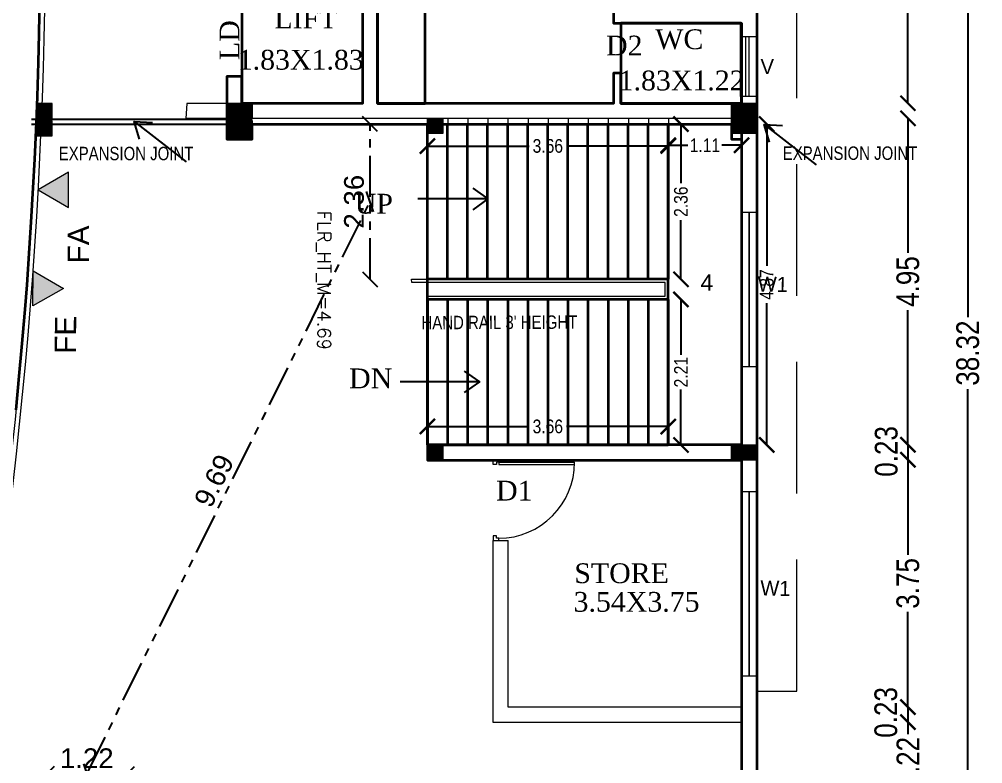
# Model space of a CAD drawing. Header units: metres. Extents: x 43 to 977, y 102 to 459.
# Drawn here: x 819.89 to 834.51, y 152.8 to 164.09 of the extents above; entities that cross this region are included whole.
import ezdxf

# ---------------------------------------------------------------- set-up
doc = ezdxf.new("R2010")
doc.units = ezdxf.units.M
doc.header["$MEASUREMENT"] = 0
doc.header["$PDMODE"] = 3
doc.linetypes.add('HIDDEN', pattern=[0.375, 0.25, -0.125])
doc.linetypes.add('PHANTOM2', pattern=[1.25, 0.625, -0.125, 0.125, -0.125, 0.125, -0.125])
doc.layers.get('0').update_dxf_attribs({"lineweight": 0})
doc.layers.get('Defpoints').update_dxf_attribs({"lineweight": 0})
for name, color, linetype, lineweight in [('3', 3, 'Continuous', 0), ('6', 6, 'Continuous', 0), ('BLK_1_FLR_3_ EXIT_WIDTH_ DOOR', 7, 'Continuous', 35), ('BLK_1_FLR_3_BLT_UP_AREA', 4, 'Continuous', 35), ('BLK_1_FLR_3_BLT_UP_AREA_DEDUCT', 4, 'Continuous', 35), ('BLK_1_FLR_3_CARPET_AREA', 10, 'Continuous', 35), ('BLK_1_FLR_3_EXIT_WIDTH_STAIR', 4, 'Continuous', 30), ('BLK_1_FLR_3_LIFT_1', 1, 'Continuous', 35), ('BLK_1_FLR_3_STAIR_4', 4, 'Continuous', 35), ('BLK_1_FLR_3_STAIR_4_FLIGHT_1', 4, 'Continuous', 35), ('BLK_1_FLR_3_STAIR_4_FLIGHT_2', 4, 'Continuous', 35), ('BLK_1_FLR_3_STAIR_4_LANDING_1', 4, 'Continuous', 35), ('BLK_1_FLR_3_URINAL', 4, 'Continuous', 35), ('BLK_1_FLR_3_WATER_CLOSET', 4, 'Continuous', 35), ('Column', 1, 'Continuous', 0), ('DIST_EXIT', 7, 'Continuous', 35), ('DOOR', 1, 'Continuous', 0), ('ELEV', 2, 'Continuous', 0), ('fence', 15, 'Continuous', 0), ('hatch', 7, 'Continuous', 0), ('main wall', 150, 'Continuous', 0), ('RTEXT', 4, 'Continuous', 0), ('Staircase', 140, 'Continuous', 0), ('TE', 9, 'Continuous', 0), ('TEXT', 130, 'Continuous', 0), ('WA', 1, 'Continuous', 0), ('WALL', 7, 'Continuous', 0), ('WIN', 13, 'Continuous', 0)]:
    doc.layers.add(name, color=color, linetype=linetype, lineweight=lineweight)
doc.styles.add('AR', font='arial.ttf')
doc.styles.add('ARIAL', font='arial.ttf')
doc.styles.add('ARIAL NARROW', font='')
doc.styles.add('RTEXT', font='arial.ttf', dxfattribs={"width": 0.8, "height": 8})
doc.styles.get("Standard").update_dxf_attribs({"font": 'romans.shx'})
doc.styles.add('style2', font='romantic.ttf')
doc.styles.add('style4', font='swissek.ttf')
doc.styles.add('visa', font='swissc.ttf')
doc.styles.get('ARIAL NARROW').set_extended_font_data('Lydian BT')
doc.dimstyles.new('Copy of o3 400', dxfattribs={"dimscale": 0.23, "dimtxt": 0.9, "dimasz": 1, "dimexe": 5, "dimexo": 9, "dimgap": 0.23, "dimtad": 0, "dimlfac": 4, "dimzin": 3, "dimdsep": 46, "dimtxsty": 'visa', "dimblk": 'ARCHTICK', "dimcen": 0.09, "dimse1": 1, "dimse2": 1, "dimclrd": 7, "dimclre": 256, "dimclrt": 7, "dimadec": 0, "dimazin": 0, "dimtfac": 0.23, "dimtofl": 0, "dimtmove": 2, "dimatfit": 1, "dimldrblk": 'ARCHTICK', "dimfxl": 0, "dimtolj": 1, "dimtzin": 0, "dimarcsym": 0})
doc.dimstyles.new('o3', dxfattribs={"dimscale": 0.23, "dimtxt": 0.9, "dimasz": 1, "dimexe": 5, "dimexo": 9, "dimgap": 0.23, "dimtad": 0, "dimzin": 3, "dimdsep": 46, "dimtxsty": 'visa', "dimblk": 'ARCHTICK', "dimcen": 0.09, "dimse1": 1, "dimse2": 1, "dimclrd": 7, "dimclre": 256, "dimclrt": 7, "dimadec": 0, "dimazin": 0, "dimtfac": 0.23, "dimtofl": 0, "dimtmove": 2, "dimatfit": 1, "dimldrblk": 'ARCHTICK', "dimfxl": 0, "dimtolj": 1, "dimtzin": 0, "dimarcsym": 0})
doc.dimstyles.new('OPEN SPACE', dxfattribs={"dimtxt": 0.3, "dimasz": 0.23, "dimexe": 0.1875, "dimexo": 0.0625, "dimgap": 0.09, "dimtad": 3, "dimzin": 0, "dimdsep": 46, "dimtxsty": 'ARIAL', "dimblk": 'OBLIQUE', "dimcen": 0.09, "dimse1": 1, "dimse2": 1, "dimclrd": 6, "dimclre": 6, "dimclrt": 7, "dimadec": 0, "dimazin": 0, "dimtfac": 0.5, "dimtix": 1, "dimtmove": 0, "dimatfit": 3, "dimfxl": 0, "dimtolj": 1, "dimtzin": 0, "dimarcsym": 0})
pattern_1 = [(45, (2488.7844018, -5276.509958), (0.0022447263868, -0.0022447263868), [])]
pattern_2 = [(45, (2485.8967726, -5276.509958), (0.0022447263868, -0.0022447263868), [])]

# ---------------------------------------------------------------- blocks, each defined once
blk = doc.blocks.new('reterte')
for p, q in [((81308.78, 63026.8), (81308.78, 63060.8)), ((81309.78, 63026.8), (81309.78, 63060.79)), ((81308.78, 63026.8), (81309.78, 63026.8))]:
    blk.add_line(p, q)
for points in [[(81307.78, 63026.8), (81308.78, 63026.8), (81308.78, 63025.8), (81309.78, 63025.8), (81309.78, 63024.3), (81307.78, 63024.3)], [(81343.78, 63026.8), (81342.78, 63026.8), (81342.78, 63025.8), (81341.78, 63025.8), (81341.78, 63024.3), (81343.78, 63024.3)]]:
    blk.add_lwpolyline(points, close=True)
blk.add_arc((81308.78, 63026.8), 34, 0, 90)
blk = doc.blocks.new('_ArchTick')
at = {"color": 0, "const_width": 0.15}
blk.add_lwpolyline([(-0.5, -0.5), (0.5, 0.5)], dxfattribs=at)
blk = doc.blocks.new('*D109')
at = {"layer": 'Defpoints', "color": 0, "lineweight": 30}
for p in [(830.85, 170.276), (830.85, 162.821), (833.376, 162.821)]:
    blk.add_point(p, dxfattribs=at)
at = {"layer": 'WALL', "color": 7, "lineweight": -2}
for p, q in [((833.376, 170.276), (833.376, 166.982)), ((833.376, 162.821), (833.376, 166.115))]:
    blk.add_line(p, q, dxfattribs=at)
at = {"layer": 'WALL', "color": 7, "lineweight": -2, "xscale": 0.23, "yscale": 0.23, "zscale": 0.23}
for p, rotation in [((833.376, 170.276), 90), ((833.376, 162.821), 270)]:
    blk.add_blockref('_ArchTick', p, dxfattribs=dict(at, rotation=rotation))
at = {"layer": 'WALL', "color": 7, "insert": (833.376, 166.548), "char_height": 0.345, "attachment_point": 5, "rotation": 90, "style": 'visa'}
blk.add_mtext('\\A1;7.46', dxfattribs=at)
blk = doc.blocks.new('*D110')
at = {"layer": 'Defpoints', "color": 0, "lineweight": 30}
for p in [(830.85, 162.592), (830.619, 157.64), (833.376, 157.64)]:
    blk.add_point(p, dxfattribs=at)
at = {"layer": 'WALL', "color": 7, "lineweight": -2}
for p, q in [((833.376, 162.592), (833.376, 160.55)), ((833.376, 157.64), (833.376, 159.682))]:
    blk.add_line(p, q, dxfattribs=at)
at = {"layer": 'WALL', "color": 7, "lineweight": -2, "xscale": 0.23, "yscale": 0.23, "zscale": 0.23}
for p, rotation in [((833.376, 162.592), 90), ((833.376, 157.64), 270)]:
    blk.add_blockref('_ArchTick', p, dxfattribs=dict(at, rotation=rotation))
at = {"layer": 'WALL', "color": 7, "insert": (833.376, 160.116), "char_height": 0.345, "attachment_point": 5, "rotation": 90, "style": 'visa'}
blk.add_mtext('\\A1;4.95', dxfattribs=at)
blk = doc.blocks.new('*D111')
at = {"layer": 'Defpoints', "color": 0, "lineweight": 30}
for p in [(830.619, 157.64), (830.619, 157.412), (833.376, 157.412)]:
    blk.add_point(p, dxfattribs=at)
at = {"layer": 'WALL', "color": 7, "lineweight": -2}
blk.add_line((833.376, 157.64), (833.376, 157.412), dxfattribs=at)
at = {"layer": 'WALL', "color": 7, "lineweight": -2, "xscale": 0.23, "yscale": 0.23, "zscale": 0.23}
for p, rotation in [((833.376, 157.64), 90), ((833.376, 157.412), 270)]:
    blk.add_blockref('_ArchTick', p, dxfattribs=dict(at, rotation=rotation))
at = {"layer": 'WALL', "color": 7, "insert": (833.048, 157.538), "char_height": 0.345, "attachment_point": 5, "rotation": 90, "style": 'visa'}
blk.add_mtext('\\A1;0.23', dxfattribs=at)
blk = doc.blocks.new('*D112')
at = {"layer": 'Defpoints', "color": 0, "lineweight": 30}
for p in [(830.619, 157.412), (830.619, 153.66), (833.376, 153.66)]:
    blk.add_point(p, dxfattribs=at)
at = {"layer": 'WALL', "color": 7, "lineweight": -2}
for p, q in [((833.376, 157.412), (833.376, 155.968)), ((833.376, 153.66), (833.376, 155.104))]:
    blk.add_line(p, q, dxfattribs=at)
at = {"layer": 'WALL', "color": 7, "lineweight": -2, "xscale": 0.23, "yscale": 0.23, "zscale": 0.23}
for p, rotation in [((833.376, 157.412), 90), ((833.376, 153.66), 270)]:
    blk.add_blockref('_ArchTick', p, dxfattribs=dict(at, rotation=rotation))
at = {"layer": 'WALL', "color": 7, "insert": (833.376, 155.536), "char_height": 0.345, "attachment_point": 5, "rotation": 90, "style": 'visa'}
blk.add_mtext('\\A1;3.75', dxfattribs=at)
blk = doc.blocks.new('*D113')
at = {"layer": 'Defpoints', "color": 0, "lineweight": 30}
for p in [(830.619, 153.66), (830.619, 153.432), (833.376, 153.432)]:
    blk.add_point(p, dxfattribs=at)
at = {"layer": 'WALL', "color": 7, "lineweight": -2}
blk.add_line((833.376, 153.66), (833.376, 153.432), dxfattribs=at)
at = {"layer": 'WALL', "color": 7, "lineweight": -2, "xscale": 0.23, "yscale": 0.23, "zscale": 0.23}
for p, rotation in [((833.376, 153.66), 90), ((833.376, 153.432), 270)]:
    blk.add_blockref('_ArchTick', p, dxfattribs=dict(at, rotation=rotation))
at = {"layer": 'WALL', "color": 7, "insert": (833.042, 153.578), "char_height": 0.345, "attachment_point": 5, "rotation": 90, "style": 'visa'}
blk.add_mtext('\\A1;0.23', dxfattribs=at)
blk = doc.blocks.new('*D114')
at = {"layer": 'Defpoints', "color": 0, "lineweight": 30}
for p in [(830.619, 153.432), (829.756, 152.213), (833.376, 152.213)]:
    blk.add_point(p, dxfattribs=at)
at = {"layer": 'WALL', "color": 7, "lineweight": -2}
for p, q in [((833.376, 153.432), (833.376, 153.247)), ((833.376, 152.213), (833.376, 152.398))]:
    blk.add_line(p, q, dxfattribs=at)
at = {"layer": 'WALL', "color": 7, "lineweight": -2, "xscale": 0.23, "yscale": 0.23, "zscale": 0.23}
for p, rotation in [((833.376, 153.432), 90), ((833.376, 152.213), 270)]:
    blk.add_blockref('_ArchTick', p, dxfattribs=dict(at, rotation=rotation))
at = {"layer": 'WALL', "color": 7, "insert": (833.376, 152.822), "char_height": 0.345, "attachment_point": 5, "rotation": 90, "style": 'visa'}
blk.add_mtext('\\A1;1.22', dxfattribs=at)
blk = doc.blocks.new('*D134')
at = {"layer": 'Defpoints', "color": 0, "lineweight": 30}
for p in [(830.852, 178.189), (830.676, 139.87), (834.285, 139.87)]:
    blk.add_point(p, dxfattribs=at)
at = {"layer": 'WALL', "color": 7, "lineweight": -2}
for p, q in [((834.285, 178.189), (834.285, 159.576)), ((834.285, 139.87), (834.285, 158.483))]:
    blk.add_line(p, q, dxfattribs=at)
at = {"layer": 'WALL', "color": 7, "lineweight": -2, "xscale": 0.23, "yscale": 0.23, "zscale": 0.23}
for p, rotation in [((834.285, 178.189), 90), ((834.285, 139.87), 270)]:
    blk.add_blockref('_ArchTick', p, dxfattribs=dict(at, rotation=rotation))
at = {"layer": 'WALL', "color": 7, "insert": (834.285, 159.03), "char_height": 0.345, "attachment_point": 5, "rotation": 90, "style": 'visa'}
blk.add_mtext('\\A1;38.32', dxfattribs=at)
blk = doc.blocks.new('*D866')
at = {"layer": 'BLK_1_FLR_3_STAIR_4_LANDING_1', "color": 1, "lineweight": -2, "ltscale": 20}
for p, q in [((831.232, 162.505), (831.232, 160.353)), ((831.232, 157.636), (831.232, 159.788))]:
    blk.add_line(p, q, dxfattribs=at)
at = {"layer": 'Defpoints', "color": 0, "lineweight": 30, "ltscale": 20}
for p in [(830.85, 162.505), (830.85, 157.636), (831.232, 157.636)]:
    blk.add_point(p, dxfattribs=at)
at = {"layer": 'BLK_1_FLR_3_STAIR_4_LANDING_1', "color": 1, "lineweight": -2, "ltscale": 20, "xscale": 0.23, "yscale": 0.23, "zscale": 0.23}
for p, rotation in [((831.232, 162.505), 90), ((831.232, 157.636), 270)]:
    blk.add_blockref('_ArchTick', p, dxfattribs=dict(at, rotation=rotation))
at = {"layer": 'BLK_1_FLR_3_STAIR_4_LANDING_1', "color": 1, "lineweight": 35, "ltscale": 20, "insert": (831.232, 160.07), "char_height": 0.207, "attachment_point": 5, "rotation": 90, "style": 'visa'}
blk.add_mtext('\\A1;4.87', dxfattribs=at)
blk = doc.blocks.new('*D867')
at = {"layer": 'BLK_1_FLR_3_STAIR_4_LANDING_1', "color": 2, "lineweight": -2, "ltscale": 20}
for p, q in [((829.738, 162.183), (830.037, 162.183)), ((830.85, 162.183), (830.552, 162.183))]:
    blk.add_line(p, q, dxfattribs=at)
at = {"layer": 'Defpoints', "color": 0, "lineweight": 30, "ltscale": 20}
for p in [(829.738, 162.505), (830.85, 162.505), (830.85, 162.183)]:
    blk.add_point(p, dxfattribs=at)
at = {"layer": 'BLK_1_FLR_3_STAIR_4_LANDING_1', "color": 2, "lineweight": -2, "ltscale": 20, "xscale": 0.23, "yscale": 0.23, "zscale": 0.23, "rotation": 180}
blk.add_blockref('_ArchTick', (829.738, 162.183), dxfattribs=at)
at = {"layer": 'BLK_1_FLR_3_STAIR_4_LANDING_1', "color": 2, "lineweight": -2, "ltscale": 20, "xscale": 0.23, "yscale": 0.23, "zscale": 0.23}
blk.add_blockref('_ArchTick', (830.85, 162.183), dxfattribs=at)
at = {"layer": 'BLK_1_FLR_3_STAIR_4_LANDING_1', "color": 2, "lineweight": 35, "ltscale": 20, "insert": (830.294, 162.183), "char_height": 0.207, "attachment_point": 5, "style": 'visa'}
blk.add_mtext('\\A1;1.11', dxfattribs=at)
blk = doc.blocks.new('*D868')
at = {"layer": 'BLK_1_FLR_3_STAIR_4_FLIGHT_1', "color": 1, "lineweight": -2, "ltscale": 20}
for p, q in [((826.081, 162.172), (827.627, 162.172)), ((829.738, 162.172), (828.191, 162.172))]:
    blk.add_line(p, q, dxfattribs=at)
at = {"layer": 'Defpoints', "color": 0, "lineweight": 30, "ltscale": 20}
for p in [(826.081, 162.505), (829.738, 162.505), (826.081, 162.172)]:
    blk.add_point(p, dxfattribs=at)
at = {"layer": 'BLK_1_FLR_3_STAIR_4_FLIGHT_1', "color": 1, "lineweight": -2, "ltscale": 20, "xscale": 0.23, "yscale": 0.23, "zscale": 0.23, "rotation": 180}
blk.add_blockref('_ArchTick', (826.081, 162.172), dxfattribs=at)
at = {"layer": 'BLK_1_FLR_3_STAIR_4_FLIGHT_1', "color": 1, "lineweight": -2, "ltscale": 20, "xscale": 0.23, "yscale": 0.23, "zscale": 0.23}
blk.add_blockref('_ArchTick', (829.738, 162.172), dxfattribs=at)
at = {"layer": 'BLK_1_FLR_3_STAIR_4_FLIGHT_1', "color": 1, "lineweight": 35, "ltscale": 20, "insert": (827.909, 162.172), "char_height": 0.207, "attachment_point": 5, "style": 'visa'}
blk.add_mtext('\\A1;3.66', dxfattribs=at)
blk = doc.blocks.new('*D869')
at = {"layer": 'BLK_1_FLR_3_STAIR_4_FLIGHT_1', "color": 2, "lineweight": -2, "ltscale": 20}
for p, q in [((829.93, 162.505), (829.93, 161.608)), ((829.93, 160.15), (829.93, 161.046))]:
    blk.add_line(p, q, dxfattribs=at)
at = {"layer": 'Defpoints', "color": 0, "lineweight": 30, "ltscale": 20}
for p in [(829.738, 162.505), (829.738, 160.15), (829.93, 160.15)]:
    blk.add_point(p, dxfattribs=at)
at = {"layer": 'BLK_1_FLR_3_STAIR_4_FLIGHT_1', "color": 2, "lineweight": -2, "ltscale": 20, "xscale": 0.23, "yscale": 0.23, "zscale": 0.23}
for p, rotation in [((829.93, 162.505), 90), ((829.93, 160.15), 270)]:
    blk.add_blockref('_ArchTick', p, dxfattribs=dict(at, rotation=rotation))
at = {"layer": 'BLK_1_FLR_3_STAIR_4_FLIGHT_1', "color": 2, "lineweight": 35, "ltscale": 20, "insert": (829.93, 161.327), "char_height": 0.207, "attachment_point": 5, "rotation": 90, "style": 'visa'}
blk.add_mtext('\\A1;2.36', dxfattribs=at)
blk = doc.blocks.new('*D870')
at = {"layer": 'BLK_1_FLR_3_STAIR_4_FLIGHT_2', "color": 2, "lineweight": -2, "ltscale": 20}
for p, q in [((829.93, 159.845), (829.93, 159.002)), ((829.93, 157.636), (829.93, 158.479))]:
    blk.add_line(p, q, dxfattribs=at)
at = {"layer": 'Defpoints', "color": 0, "lineweight": 30, "ltscale": 20}
for p in [(829.738, 159.845), (829.738, 157.636), (829.93, 157.636)]:
    blk.add_point(p, dxfattribs=at)
at = {"layer": 'BLK_1_FLR_3_STAIR_4_FLIGHT_2', "color": 2, "lineweight": -2, "ltscale": 20, "xscale": 0.23, "yscale": 0.23, "zscale": 0.23}
for p, rotation in [((829.93, 159.845), 90), ((829.93, 157.636), 270)]:
    blk.add_blockref('_ArchTick', p, dxfattribs=dict(at, rotation=rotation))
at = {"layer": 'BLK_1_FLR_3_STAIR_4_FLIGHT_2', "color": 2, "lineweight": 35, "ltscale": 20, "insert": (829.93, 158.74), "char_height": 0.207, "attachment_point": 5, "rotation": 90, "style": 'visa'}
blk.add_mtext('\\A1;2.21', dxfattribs=at)
blk = doc.blocks.new('*D871')
at = {"layer": 'BLK_1_FLR_3_STAIR_4_FLIGHT_2', "color": 1, "lineweight": -2, "ltscale": 20}
for p, q in [((826.081, 157.916), (827.627, 157.916)), ((829.738, 157.916), (828.191, 157.916))]:
    blk.add_line(p, q, dxfattribs=at)
at = {"layer": 'Defpoints', "color": 0, "lineweight": 30, "ltscale": 20}
for p in [(826.081, 157.916), (826.081, 157.636), (829.738, 157.636)]:
    blk.add_point(p, dxfattribs=at)
at = {"layer": 'BLK_1_FLR_3_STAIR_4_FLIGHT_2', "color": 1, "lineweight": -2, "ltscale": 20, "xscale": 0.23, "yscale": 0.23, "zscale": 0.23, "rotation": 180}
blk.add_blockref('_ArchTick', (826.081, 157.916), dxfattribs=at)
at = {"layer": 'BLK_1_FLR_3_STAIR_4_FLIGHT_2', "color": 1, "lineweight": -2, "ltscale": 20, "xscale": 0.23, "yscale": 0.23, "zscale": 0.23}
blk.add_blockref('_ArchTick', (829.738, 157.916), dxfattribs=at)
at = {"layer": 'BLK_1_FLR_3_STAIR_4_FLIGHT_2', "color": 1, "lineweight": 35, "ltscale": 20, "insert": (827.909, 157.916), "char_height": 0.207, "attachment_point": 5, "style": 'visa'}
blk.add_mtext('\\A1;3.66', dxfattribs=at)
blk = doc.blocks.new('_Oblique')
at = {"color": 0, "linetype": 'ByBlock', "lineweight": -2}
blk.add_line((-0.5, -0.5), (0.5, 0.5), dxfattribs=at)
blk = doc.blocks.new('*D872')
at = {"layer": 'BLK_1_FLR_3_EXIT_WIDTH_STAIR', "color": 1, "linetype": 'PHANTOM2', "lineweight": -2}
blk.add_line((825.211, 160.15), (825.211, 162.505), dxfattribs=at)
at = {"layer": 'Defpoints', "color": 0, "lineweight": 30}
for p in [(825.211, 162.505), (825.858, 162.505), (825.858, 160.15)]:
    blk.add_point(p, dxfattribs=at)
at = {"layer": 'BLK_1_FLR_3_EXIT_WIDTH_STAIR', "color": 1, "lineweight": -2, "xscale": 0.23, "yscale": 0.23, "zscale": 0.23}
for p, rotation in [((825.211, 162.505), 90), ((825.211, 160.15), 270)]:
    blk.add_blockref('_Oblique', p, dxfattribs=dict(at, rotation=rotation))
at = {"layer": 'BLK_1_FLR_3_EXIT_WIDTH_STAIR', "color": 1, "lineweight": 35, "insert": (824.968, 161.327), "char_height": 0.3, "attachment_point": 5, "rotation": 90, "style": 'ARIAL'}
blk.add_mtext('\\A1;2.36', dxfattribs=at)
blk = doc.blocks.new('*D858')
at = {"layer": 'BLK_1_FLR_3_ EXIT_WIDTH_ DOOR', "color": 2, "linetype": 'PHANTOM2', "lineweight": -2}
blk.add_line((820.3, 152.643), (821.52, 152.643), dxfattribs=at)
at = {"layer": 'Defpoints', "color": 0, "lineweight": 30}
for p in [(821.52, 152.643), (820.3, 152.423), (821.52, 152.423)]:
    blk.add_point(p, dxfattribs=at)
at = {"layer": 'BLK_1_FLR_3_ EXIT_WIDTH_ DOOR', "color": 2, "lineweight": -2, "xscale": 0.23, "yscale": 0.23, "zscale": 0.23, "rotation": 180}
blk.add_blockref('_Oblique', (820.3, 152.643), dxfattribs=at)
at = {"layer": 'BLK_1_FLR_3_ EXIT_WIDTH_ DOOR', "color": 2, "lineweight": -2, "xscale": 0.23, "yscale": 0.23, "zscale": 0.23}
blk.add_blockref('_Oblique', (821.52, 152.643), dxfattribs=at)
at = {"layer": 'BLK_1_FLR_3_ EXIT_WIDTH_ DOOR', "color": 2, "lineweight": 35, "insert": (820.91, 152.883), "char_height": 0.3, "attachment_point": 5, "style": 'ARIAL'}
blk.add_mtext('\\A1;1.22', dxfattribs=at)
blk = doc.blocks.new('*D859')
at = {"layer": 'Defpoints', "color": 0, "lineweight": 30}
for p in [(825.211, 161.327), (825.211, 161.327), (820.91, 152.643)]:
    blk.add_point(p, dxfattribs=at)
at = {"layer": 'DIST_EXIT', "color": 7, "linetype": 'PHANTOM2', "lineweight": -2}
blk.add_line((820.91, 152.643), (825.211, 161.327), dxfattribs=at)
at = {"layer": 'DIST_EXIT', "color": 7, "lineweight": -2, "xscale": 0.23, "yscale": 0.23, "zscale": 0.23}
for p, rotation in [((825.211, 161.327), 63.6542074683031), ((820.91, 152.643), 243.6542074683031)]:
    blk.add_blockref('_Oblique', p, dxfattribs=dict(at, rotation=rotation))
at = {"layer": 'DIST_EXIT', "color": 7, "lineweight": 35, "insert": (822.843, 157.093), "char_height": 0.3, "attachment_point": 5, "rotation": 63.6542, "style": 'ARIAL'}
blk.add_mtext('\\A1;9.69', dxfattribs=at)

msp = doc.modelspace()

# ---------------------------------------------------------------- hatches: boundary and pattern name
at = {"layer": '3'}
for points in [[(820.17308, 161.50771), (820.63452, 161.24085), (820.63491, 161.7739)], [(820.55593, 160.00954), (820.09338, 159.74461), (820.09522, 160.27766)]]:
    msp.add_hatch(color=8, dxfattribs=at).paths.add_polyline_path(points)
at = {"layer": 'hatch'}
h = msp.add_hatch(dxfattribs=at)
h.set_pattern_fill('ANSI31', color=256, scale=0.025396, angle=90, style=0)
h.set_pattern_definition(pattern_2)
h.paths.add_polyline_path([(820.38369, 162.58749), (820.38369, 162.81606), (820.15512, 162.81606), (820.15512, 162.58749)])
h = msp.add_hatch(dxfattribs=at)
h.set_pattern_fill('ANSI31', color=256, scale=0.025396, angle=90, style=0)
h.set_pattern_definition(pattern_2)
h.paths.add_polyline_path([(820.38369, 162.58749), (820.38369, 162.81606), (820.15512, 162.81606), (820.15512, 162.58749)])
h = msp.add_hatch(dxfattribs=at)
h.set_pattern_fill('ANSI31', color=256, scale=0.025396, angle=90, style=0)
h.set_pattern_definition([(45, (2488.7823285, -5276.5120312), (0.0022447263868, -0.0022447263868), [])])
h.paths.add_polyline_path([(823.04068, 162.81398), (823.04068, 162.58542), (823.42162, 162.58542), (823.42162, 162.81398)])
h = msp.add_hatch(dxfattribs=at)
h.set_pattern_fill('ANSI31', color=256, scale=0.025396, angle=90, style=0)
h.set_pattern_definition(pattern_1)
h.paths.add_polyline_path([(823.04275, 162.81606), (823.04275, 162.58749), (823.4237, 162.58749), (823.4237, 162.81606)])
h = msp.add_hatch(dxfattribs=at)
h.set_pattern_fill('ANSI31', color=256, scale=0.025396, angle=90, style=0)
h.set_pattern_definition(pattern_1)
h.paths.add_polyline_path([(823.04275, 162.81606), (823.04275, 162.58749), (823.4237, 162.58749), (823.4237, 162.81606)])
h = msp.add_hatch(dxfattribs=at)
h.set_pattern_fill('ANSI31', color=256, scale=0.025396, angle=90, style=0)
h.set_pattern_definition([(45, (2496.436228, -5276.509958), (0.0022447263868, -0.0022447263868), [])])
h.paths.add_polyline_path([(830.69458, 162.81606), (830.69458, 162.58749), (831.07552, 162.58749), (831.07552, 162.81606)])
h = msp.add_hatch(dxfattribs=at)
h.set_pattern_fill('ANSI31', color=256, scale=0.025396, angle=90, style=0)
h.set_pattern_definition([(45, (2485.8967726, -5276.770412), (0.0022447263868, -0.0022447263868), [])])
h.paths.add_polyline_path([(820.38369, 162.32704), (820.38369, 162.5556), (820.15512, 162.5556), (820.15512, 162.32704)])
h = msp.add_hatch(dxfattribs=at)
h.set_pattern_fill('ANSI31', color=256, scale=0.025396, angle=90, style=0)
h.set_pattern_definition([(45, (2488.7823285, -5276.8232775), (0.0022447263868, -0.0022447263868), [])])
h.paths.add_polyline_path([(823.04068, 162.50274), (823.04068, 162.27417), (823.42162, 162.27417), (823.42162, 162.50274)])
h = msp.add_hatch(dxfattribs=at)
h.set_pattern_fill('ANSI31', color=256, scale=0.025396, angle=90, style=0)
h.set_pattern_definition([(45, (2488.7844018, -5276.770412), (0.0022447263868, -0.0022447263868), [])])
h.paths.add_polyline_path([(823.04275, 162.5556), (823.04275, 162.32704), (823.4237, 162.32704), (823.4237, 162.5556)])
h = msp.add_hatch(dxfattribs=at)
h.set_pattern_fill('ANSI31', color=256, scale=0.025396, angle=90, style=0)
h.set_pattern_definition([(135, (-839.2758043, -5276.7382566), (-0.0022447263868, -0.0022447263868), [])])
h.paths.add_polyline_path([(826.0849, 162.58776), (826.0849, 162.35919), (826.31347, 162.35919), (826.31347, 162.58776)])
h = msp.add_hatch(dxfattribs=at)
h.set_pattern_fill('ANSI31', color=256, scale=0.025396, angle=90, style=0)
h.set_pattern_definition([(135, (-834.6627675, -5276.7382566), (-0.0022447263868, -0.0022447263868), [])])
h.paths.add_polyline_path([(830.69794, 162.58776), (830.69794, 162.35919), (831.07888, 162.35919), (831.07888, 162.58776)])
h = msp.add_hatch(dxfattribs=at)
h.set_pattern_fill('ANSI31', color=256, scale=0.025396, angle=90, style=0)
h.set_pattern_definition([(135, (-839.2758043, -5281.6905117), (-0.0022447263868, -0.0022447263868), [])])
h.paths.add_polyline_path([(826.0849, 157.6355), (826.0849, 157.40694), (826.31347, 157.40694), (826.31347, 157.6355)])
h = msp.add_hatch(dxfattribs=at)
h.set_pattern_fill('ANSI31', color=256, scale=0.025396, angle=90, style=0)
h.set_pattern_definition([(135, (-834.6627675, -5281.6905117), (-0.0022447263868, -0.0022447263868), [])])
h.paths.add_polyline_path([(830.69794, 157.6355), (830.69794, 157.40694), (831.07888, 157.40694), (831.07888, 157.6355)])

# ---------------------------------------------------------------- linework, layer by layer
at = {"layer": 'BLK_1_FLR_3_BLT_UP_AREA', "color": 26, "lineweight": 35}
msp.add_lwpolyline([(827.72315, 192.00623), (828.04232, 191.04238), (828.34945, 190.07463), (828.64451, 189.10312), (828.92743, 188.12802), (829.19819, 187.14946), (829.45673, 186.16761), (829.70302, 185.18261), (829.93701, 184.19462), (830.15868, 183.2038), (830.36799, 182.21028), (830.74939, 180.21582), (830.92143, 179.21518), (830.98658, 178.81537), (831.08098, 178.21247), (831.08261, 139.86355), (760.21154, 139.86355)], dxfattribs=at)
at = {"layer": 'BLK_1_FLR_3_BLT_UP_AREA_DEDUCT', "color": 26, "lineweight": 35}
msp.add_lwpolyline([(819.83597, 158.16877), (819.88595, 158.67913), (819.92597, 159.1177), (819.97418, 159.69053), (820.00342, 160.06773), (820.04272, 160.62106), (820.06832, 161.0187), (820.09841, 161.53763), (820.12064, 161.97044), (820.14519, 162.52192), (820.16038, 162.92279), (820.17666, 163.43908), (820.18754, 163.87559), (820.19781, 164.44896)], dxfattribs=at)
at = {"layer": 'BLK_1_FLR_3_CARPET_AREA', "color": 15, "lineweight": 35, "ltscale": 20}
for points in [[(828.90615, 164.60606), (828.90615, 164.03606), (830.85032, 164.03606), (830.85032, 162.81606), (829.01615, 162.81606), (829.01615, 163.27606), (828.90615, 163.27606), (828.90615, 162.81606), (825.32425, 162.81606), (825.32425, 169.02507)], [(825.09568, 164.64652), (825.09568, 162.81606), (823.26268, 162.81606), (823.26268, 163.22524), (823.03859, 163.22524), (823.0338, 162.81606), (823.0338, 162.27625), (823.41953, 162.27625), (823.41953, 162.50481), (826.08074, 162.50481), (830.69794, 162.50481), (830.69794, 162.27625), (830.85032, 162.27625), (830.85032, 157.6355), (826.08074, 157.6355), (826.08074, 157.40694), (830.85032, 157.40694), (830.85032, 151.13685)], [(819.83578, 158.16877), (819.88576, 158.67913), (819.92578, 159.1177), (819.974, 159.69053), (820.00324, 160.06773), (820.04253, 160.62106), (820.06813, 161.0187), (820.09822, 161.53763), (820.12045, 161.97044), (820.145, 162.52192), (820.1602, 162.92279), (820.17647, 163.43908), (820.18735, 163.87559), (820.19762, 164.44896)]]:
    msp.add_lwpolyline(points, dxfattribs=at)
at = {"layer": 'BLK_1_FLR_3_LIFT_1', "color": 30, "lineweight": 35, "ltscale": 20}
msp.add_lwpolyline([(823.26716, 164.64652), (825.09568, 164.64652), (825.09568, 162.81606), (823.26716, 162.81606)], close=True, dxfattribs=at)
at = {"layer": 'BLK_1_FLR_3_STAIR_4', "color": 1, "lineweight": 35, "ltscale": 20}
msp.add_lwpolyline([(826.08074, 162.50481), (830.85032, 162.50481), (830.85032, 157.6355), (826.08074, 157.6355)], close=True, dxfattribs=at)
at = {"layer": 'BLK_1_FLR_3_STAIR_4_FLIGHT_1', "color": 7, "lineweight": 35, "ltscale": 20}
for p, q in [((826.38549, 160.14973), (826.38549, 162.50481)), ((826.69025, 160.14973), (826.69025, 162.50481)), ((826.995, 160.14973), (826.995, 162.50481)), ((827.29976, 160.14973), (827.29976, 162.50481)), ((827.60451, 160.14973), (827.60451, 162.50481)), ((827.90927, 160.14973), (827.90927, 162.50481)), ((828.21402, 160.14973), (828.21402, 162.50481)), ((828.51877, 160.14973), (828.51877, 162.50481)), ((828.82353, 160.14973), (828.82353, 162.50481)), ((829.12828, 160.14973), (829.12828, 162.50481)), ((829.43304, 160.14973), (829.43304, 162.50481)), ((829.73779, 160.14973), (829.73779, 162.50481))]:
    msp.add_line(p, q, dxfattribs=at)
msp.add_lwpolyline([(826.08074, 162.50481), (829.73779, 162.50481), (829.73779, 160.14973), (826.08074, 160.14973)], close=True, dxfattribs=at)
at = {"layer": 'BLK_1_FLR_3_STAIR_4_FLIGHT_2', "color": 7, "lineweight": 35, "ltscale": 20}
for p, q in [((826.08074, 159.84497), (826.08074, 157.6355)), ((826.38549, 159.84497), (826.38549, 157.6355)), ((826.69025, 159.84497), (826.69025, 157.6355)), ((826.995, 159.84497), (826.995, 157.6355)), ((827.29976, 159.84497), (827.29976, 157.6355)), ((827.60451, 159.84497), (827.60451, 157.6355)), ((827.90927, 159.84497), (827.90927, 157.6355)), ((828.21402, 159.84497), (828.21402, 157.6355)), ((828.51877, 159.84497), (828.51877, 157.6355)), ((828.82353, 159.84497), (828.82353, 157.6355)), ((829.12828, 159.84497), (829.12828, 157.6355)), ((829.43304, 159.84497), (829.43304, 157.6355)), ((829.73779, 159.84497), (829.73779, 157.6355))]:
    msp.add_line(p, q, dxfattribs=at)
msp.add_lwpolyline([(829.73779, 159.84497), (826.08074, 159.84497), (826.08074, 157.6355), (829.73779, 157.6355)], close=True, dxfattribs=at)
at = {"layer": 'BLK_1_FLR_3_STAIR_4_LANDING_1', "color": 7, "lineweight": 35, "ltscale": 20}
msp.add_lwpolyline([(829.73779, 162.50481), (830.85032, 162.50481), (830.85032, 157.6355), (829.73779, 157.6355)], close=True, dxfattribs=at)
at = {"layer": 'BLK_1_FLR_3_URINAL', "color": 235, "lineweight": 35, "ltscale": 20}
msp.add_lwpolyline([(825.32425, 162.81606), (826.04469, 162.81606), (826.04469, 167.85408), (825.32425, 167.85408)], close=True, dxfattribs=at)
at = {"layer": 'BLK_1_FLR_3_WATER_CLOSET', "color": 1, "lineweight": 35, "ltscale": 20}
msp.add_lwpolyline([(830.84615, 163.83485), (830.84628, 164.03606), (829.01615, 164.03606), (829.01615, 162.81606), (830.85032, 162.81606), (830.85032, 162.92535), (830.84615, 162.92535)], close=True, dxfattribs=at)
at = {"layer": 'Column'}
for points in [[(820.38369, 162.58749), (820.38369, 162.81606), (820.15512, 162.81606), (820.15512, 162.58749)], [(820.38369, 162.58749), (820.38369, 162.81606), (820.15512, 162.81606), (820.15512, 162.58749)], [(823.42162, 162.58542), (823.42162, 162.81398), (823.04068, 162.81398), (823.04068, 162.58542)], [(823.4237, 162.58749), (823.4237, 162.81606), (823.04275, 162.81606), (823.04275, 162.58749)], [(823.4237, 162.58749), (823.4237, 162.81606), (823.04275, 162.81606), (823.04275, 162.58749)], [(831.07552, 162.58749), (831.07552, 162.81606), (830.69458, 162.81606), (830.69458, 162.58749)], [(820.38369, 162.32704), (820.38369, 162.5556), (820.15512, 162.5556), (820.15512, 162.32704)], [(823.42162, 162.27417), (823.42162, 162.50274), (823.04068, 162.50274), (823.04068, 162.27417)], [(823.4237, 162.32704), (823.4237, 162.5556), (823.04275, 162.5556), (823.04275, 162.32704)], [(826.0849, 162.35919), (826.0849, 162.58776), (826.31347, 162.58776), (826.31347, 162.35919)], [(830.69794, 162.35919), (830.69794, 162.58776), (831.07888, 162.58776), (831.07888, 162.35919)], [(826.0849, 157.40694), (826.0849, 157.6355), (826.31347, 157.6355), (826.31347, 157.40694)], [(830.69794, 157.40694), (830.69794, 157.6355), (831.07888, 157.6355), (831.07888, 157.40694)]]:
    msp.add_lwpolyline(points, close=True, dxfattribs=at)
at = {"layer": 'DOOR', "color": 2, "ltscale": 20}
for p, q in [((830.85032, 163.83485), (831.07888, 163.83485)), ((831.07888, 162.92535), (830.85032, 162.92535))]:
    msp.add_line(p, q, dxfattribs=at)
at = {"layer": 'ELEV', "linetype": 'HIDDEN', "ltscale": 10}
for p, q in [((830.85032, 162.92535), (830.85032, 163.83485)), ((830.91381, 162.92535), (830.91381, 163.83485)), ((830.9646, 162.92535), (830.9646, 163.83485)), ((831.07888, 162.92535), (831.07888, 163.83485))]:
    msp.add_line(p, q, dxfattribs=at)
at = {"layer": 'fence', "linetype": 'HIDDEN', "ltscale": 8}
msp.add_line((831.68839, 153.89831), (831.68839, 178.26026), dxfattribs=at)
at = {"layer": 'main wall', "linetype": 'HIDDEN', "lineweight": -3, "ltscale": 50}
for p, q in [((820.06914, 162.50274), (830.85032, 162.50274)), ((820.07236, 162.57893), (823.42162, 162.57893))]:
    msp.add_line(p, q, dxfattribs=at)
at = {"layer": 'Staircase'}
for p, q in [((826.38966, 162.58749), (826.38966, 160.14973)), ((826.69441, 162.58749), (826.69441, 160.14973)), ((826.99916, 162.58749), (826.99916, 160.14973)), ((827.30392, 162.58749), (827.30392, 160.14973)), ((827.60867, 162.58749), (827.60867, 160.14973)), ((827.91343, 162.58749), (827.91343, 160.14973)), ((828.21818, 162.58749), (828.21818, 160.14973)), ((828.52294, 162.58749), (828.52294, 160.14973)), ((828.82769, 162.58749), (828.82769, 160.14973)), ((826.0849, 162.35919), (826.0849, 160.14973)), ((825.84235, 160.09893), (825.84021, 160.14973)), ((825.84021, 160.14973), (829.74195, 160.14973)), ((829.69116, 160.09893), (825.84235, 160.09893)), ((829.69116, 159.89576), (829.69116, 160.09893)), ((829.74195, 159.84497), (829.74195, 160.14973)), ((826.0849, 159.89576), (829.69116, 159.89576)), ((826.0849, 159.89576), (826.0849, 159.84497)), ((826.0849, 159.84497), (826.0849, 157.6355)), ((826.38966, 159.84497), (826.38966, 157.6355)), ((826.69441, 159.84497), (826.69441, 157.6355)), ((826.99916, 159.84497), (826.99916, 157.6355)), ((827.30392, 159.84497), (827.30392, 157.6355)), ((827.60867, 159.84497), (827.60867, 157.6355)), ((827.91343, 159.84497), (827.91343, 157.6355)), ((828.21818, 159.84497), (828.21818, 157.6355)), ((828.52294, 159.84497), (828.52294, 157.6355)), ((828.82769, 159.84497), (828.82769, 157.6355)), ((829.13244, 159.84497), (829.13244, 157.6355)), ((829.4372, 159.84497), (829.4372, 157.6355)), ((829.74195, 159.84497), (829.74195, 157.6355))]:
    msp.add_line(p, q, dxfattribs=at)
at = {"layer": 'Staircase', "linetype": 'HIDDEN', "ltscale": 10}
for p, q in [((829.13244, 162.58749), (829.13244, 160.14973)), ((829.4372, 162.58749), (829.4372, 160.14973)), ((829.74195, 162.58749), (829.74195, 160.14973))]:
    msp.add_line(p, q, dxfattribs=at)
at = {"layer": 'Staircase'}
msp.add_lwpolyline([(826.0849, 159.84497), (829.74195, 159.84497)], dxfattribs=at)
at = {"layer": 'WA', "ltscale": 0.5}
for points in [[(820.17308, 161.50771), (820.63452, 161.24085), (820.63491, 161.7739)], [(820.55593, 160.00954), (820.09338, 159.74461), (820.09522, 160.27766)]]:
    msp.add_lwpolyline(points, close=True, dxfattribs=at)
at = {"layer": 'WALL'}
for p, q in [((831.07888, 139.87026), (831.07888, 178.21395)), ((828.91032, 164.03606), (828.91032, 164.60606)), ((830.85032, 164.03606), (828.91032, 164.03606)), ((830.85032, 151.02725), (830.85032, 164.03606)), ((829.02032, 163.27606), (828.91032, 163.27606)), ((822.4276, 162.81606), (822.41509, 162.58749)), ((822.4276, 162.81606), (822.41509, 162.58749)), ((823.03796, 162.81606), (822.4276, 162.81606)), ((823.03796, 162.81606), (822.4276, 162.81606)), ((825.09984, 162.81606), (823.26684, 162.81606)), ((828.91032, 162.81606), (825.32841, 162.81606)), ((830.85776, 162.81606), (829.02032, 162.81606)), ((830.69793, 162.81606), (830.69458, 162.81606)), ((831.07552, 162.58749), (822.41509, 162.58749)), ((830.84155, 162.58749), (830.84155, 162.58963)), ((830.85032, 161.16778), (831.07888, 161.16778)), ((830.85032, 157.6355), (830.85032, 158.82692)), ((830.85032, 158.82692), (831.07888, 158.82692)), ((831.07888, 158.82692), (831.07888, 157.40694)), ((826.0849, 157.6355), (830.85032, 157.6355)), ((826.0849, 157.6355), (826.0849, 157.40694)), ((826.0849, 157.40694), (830.85032, 157.40694)), ((830.85032, 156.93186), (830.85032, 157.40694)), ((831.07888, 157.40694), (831.07888, 156.93186)), ((830.85032, 156.93186), (831.07888, 156.93186)), ((827.07898, 153.42719), (827.07898, 156.18706)), ((827.07898, 156.18706), (827.30755, 156.18706)), ((827.30755, 153.65575), (827.30755, 156.18706)), ((830.85032, 153.65575), (830.85032, 154.13083)), ((830.85032, 154.13083), (831.07888, 154.13083)), ((831.07888, 154.13083), (831.07888, 153.3129)), ((830.85032, 153.65575), (827.30755, 153.65575)), ((830.85032, 153.42719), (827.07898, 153.42719)), ((830.85032, 153.3129), (830.85032, 153.42719))]:
    msp.add_line(p, q, dxfattribs=at)
at = {"layer": 'WALL', "ltscale": 20}
for p, q in [((826.04885, 162.81606), (826.04885, 167.85408)), ((825.32841, 162.81606), (825.32841, 164.87509)), ((825.09984, 162.81606), (825.09984, 164.64652)), ((828.91032, 163.27606), (828.91032, 162.81606)), ((829.02032, 163.27606), (829.02032, 162.81606)), ((823.04275, 162.81606), (823.04275, 163.22524)), ((823.27132, 163.22524), (823.04275, 163.22524)), ((823.27132, 162.81606), (823.27132, 163.22524)), ((831.07888, 153.89831), (831.68839, 153.89831))]:
    msp.add_line(p, q, dxfattribs=at)
at = {"layer": 'WALL', "color": 7}
msp.add_lwpolyline([(802.15552, 204.17968), (802.15552, 209.22555), (805.40677, 209.22557, -0.20084578), (819.49086, 155.3303), (819.49086, 155.3303), (819.49086, 155.3303), (816.65703, 155.31904), (771.45755, 155.3319, -0.20299324), (785.38563, 209.22557), (788.43825, 209.22557), (788.43825, 204.19789), (802.15552, 204.17968), (802.15552, 209.22555), (805.40677, 209.22557)], format="xyb", dxfattribs=at)
at = {"layer": 'WALL'}
msp.add_arc((748.06958, 165.45414), 72.21141, 351.8798918, 37.3881641, dxfattribs=at)
at = {"layer": 'WIN', "color": 7}
for p, q in [((830.85032, 162.35919), (830.85032, 158.82692)), ((831.07888, 158.82692), (831.07888, 161.16778)), ((830.85032, 156.93186), (830.85032, 154.13083)), ((831.07888, 154.13083), (831.07888, 156.93186))]:
    msp.add_line(p, q, dxfattribs=at)
at = {"layer": 'WIN', "const_width": 0.0254}
for points in [[(830.9646, 161.16778), (830.9646, 158.82692)], [(830.9646, 156.93186), (830.9646, 154.13083)]]:
    msp.add_lwpolyline(points, dxfattribs=at)

# ---------------------------------------------------------------- block references
at = {"layer": 'DOOR', "xscale": 0.0338856130505797, "yscale": 0.0338856130505797, "zscale": 0.0338856130505797, "rotation": 270}
msp.add_blockref('reterte', (-1308.53818, 2912.57106), dxfattribs=at)

# ---------------------------------------------------------------- texts
at = {"lineweight": 80, "ltscale": 20, "insert": (830.22616, 160.22599), "char_height": 0.25, "attachment_point": 1, "style": 'style4'}
msp.add_mtext_dynamic_manual_height_columns('4', width=0.852409, gutter_width=50, heights=[0], dxfattribs=at)
at = {"layer": '6', "char_height": 0.3236911, "width": 16.1756829, "attachment_point": 7, "style": 'AR'}
for s, insert, rotation in [('FA{\\fTimes New Roman|b1|i0|c0|p18;\\L  }', (820.94563, 160.38911), 89.957983), ('FE {\\fTimes New Roman|b1|i0|c0|p18;\\L   }', (820.7477, 159.01763), 89.802288)]:
    msp.add_mtext(s, dxfattribs=dict(at, insert=insert, rotation=rotation))
at = {"layer": 'BLK_1_FLR_3_STAIR_4', "color": 1, "lineweight": 35, "ltscale": 20, "insert": (824.61309, 160.13124), "char_height": 0.2, "width": 2.4, "attachment_point": 2, "rotation": 270}
msp.add_mtext('FLR_HT_M=4.69', dxfattribs=at)
at = {"layer": 'RTEXT', "style": 'RTEXT', "width": 0.8}
for p in [(820.48485, 161.95642), (831.47511, 161.96176)]:
    msp.add_text('EXPANSION JOINT', height=0.2031694, dxfattribs=at).set_placement(p)
msp.add_text("HAND RAIL 3' HEIGHT", height=0.2031694, rotation=0.205867, dxfattribs=at).set_placement((825.9916, 159.39056))
at = {"layer": 'TEXT', "color": 4, "style": 'style2'}
for s, p in [('LIFT', (823.75853, 163.95667)), ('D2', (828.79293, 163.54602)), ('WC', (829.54049, 163.64213)), ('1.83X1.83', (823.20195, 163.33076)), ('1.83X1.22', (828.98391, 163.01623)), ('DN', (824.89272, 158.49655)), ('D1', (827.12345, 156.79315)), ('STORE', (828.31188, 155.53999)), ('3.54X3.75', (828.30003, 155.10605))]:
    msp.add_text(s, height=0.3, dxfattribs=at).set_placement(p)
msp.add_text('LD', height=0.3, rotation=90, dxfattribs=at).set_placement((823.22709, 163.47636))
at = {"layer": 'TEXT', "style": 'ARIAL NARROW'}
msp.add_text('V', height=0.22857, dxfattribs=at).set_placement((831.13866, 163.26201))
for p in [(831.09296, 159.96433), (831.1325, 155.35375)]:
    msp.add_text('W1', height=0.228566, rotation=358.767473, dxfattribs=at).set_placement(p)
at = {"layer": 'TEXT', "color": 4, "insert": (822.46275, 161.4463), "char_height": 0.3, "width": 5.4820658, "attachment_point": 1, "style": 'style2'}
msp.add_mtext('{\\W7.40261;   }UP', dxfattribs=at)

# ---------------------------------------------------------------- dimensions: what is measured, and where the dimension line sits
at = {"layer": 'BLK_1_FLR_3_ EXIT_WIDTH_ DOOR', "color": 2, "lineweight": 35}
dim = msp.add_aligned_dim(p1=(820.30005, 152.4231), p2=(821.51993, 152.4231), distance=0.21941, dimstyle='OPEN SPACE', override={"dimpost": '\\X', "dimclrd": 2, "dimclrt": 2, "dimfxl": 0, "dimarcsym": 2}, dxfattribs=at)
dim.commit()
dim.dimension.update_dxf_attribs({"geometry": '*D858', "text_midpoint": (820.90999, 152.88312)})
at = {"layer": 'BLK_1_FLR_3_EXIT_WIDTH_STAIR', "color": 1, "lineweight": 35}
dim = msp.add_aligned_dim(p1=(825.85767, 160.14973), p2=(825.85767, 162.50481), distance=0.64677, dimstyle='OPEN SPACE', override={"dimpost": '\\X', "dimclrd": 1, "dimclrt": 1, "dimfxl": 0, "dimarcsym": 2}, dxfattribs=at)
dim.commit()
dim.dimension.update_dxf_attribs({"geometry": '*D872', "text_midpoint": (824.96763, 161.32727)})
at = {"layer": 'BLK_1_FLR_3_STAIR_4_FLIGHT_1', "color": 1, "lineweight": 35, "ltscale": 20}
dim = msp.add_aligned_dim(p1=(829.73779, 162.50481), p2=(826.08074, 162.50481), distance=0.33293, dimstyle='o3', override={"dimpost": '\\X', "dimclrd": 1, "dimclrt": 1, "dimfxl": 4, "dimfxlon": 1}, dxfattribs=at)
dim.commit()
dim.dimension.update_dxf_attribs({"geometry": '*D868', "text_midpoint": (827.90927, 162.17188)})
at = {"layer": 'BLK_1_FLR_3_STAIR_4_FLIGHT_1', "color": 2, "lineweight": 35, "ltscale": 20}
dim = msp.add_aligned_dim(p1=(829.73779, 162.50481), p2=(829.73779, 160.14973), distance=0.19219, dimstyle='o3', override={"dimpost": '\\X', "dimclrd": 2, "dimclrt": 2, "dimfxl": 4, "dimfxlon": 1}, dxfattribs=at)
dim.commit()
dim.dimension.update_dxf_attribs({"geometry": '*D869', "text_midpoint": (829.92998, 161.32727)})
at = {"layer": 'BLK_1_FLR_3_STAIR_4_FLIGHT_2', "color": 2, "lineweight": 35, "ltscale": 20}
dim = msp.add_aligned_dim(p1=(829.73779, 159.84497), p2=(829.73779, 157.6355), distance=0.19219, dimstyle='o3', override={"dimpost": '\\X', "dimclrd": 2, "dimclrt": 2, "dimfxl": 4, "dimfxlon": 1}, dxfattribs=at)
dim.commit()
dim.dimension.update_dxf_attribs({"geometry": '*D870', "text_midpoint": (829.92998, 158.74024)})
at = {"layer": 'BLK_1_FLR_3_STAIR_4_FLIGHT_2', "color": 1, "lineweight": 35, "ltscale": 20}
dim = msp.add_aligned_dim(p1=(829.73779, 157.6355), p2=(826.08074, 157.6355), distance=-0.28019, dimstyle='o3', override={"dimpost": '\\X', "dimsd2": 0, "dimclrd": 1, "dimclrt": 1, "dimfxl": 4, "dimfxlon": 1}, dxfattribs=at)
dim.commit()
dim.dimension.update_dxf_attribs({"geometry": '*D871', "text_midpoint": (827.90927, 157.9157)})
at = {"layer": 'BLK_1_FLR_3_STAIR_4_LANDING_1', "color": 2, "lineweight": 35, "ltscale": 20}
dim = msp.add_aligned_dim(p1=(829.73779, 162.50481), p2=(830.85032, 162.50481), distance=-0.32158, dimstyle='o3', override={"dimpost": '\\X', "dimclrd": 2, "dimclrt": 2, "dimfxl": 4, "dimfxlon": 1}, dxfattribs=at)
dim.commit()
dim.dimension.update_dxf_attribs({"geometry": '*D867', "text_midpoint": (830.29405, 162.18323)})
at = {"layer": 'BLK_1_FLR_3_STAIR_4_LANDING_1', "color": 1, "lineweight": 35, "ltscale": 20}
dim = msp.add_aligned_dim(p1=(830.85032, 162.50481), p2=(830.85032, 157.6355), distance=0.38171, dimstyle='o3', override={"dimpost": '\\X', "dimclrd": 1, "dimclrt": 1, "dimfxl": 4, "dimfxlon": 1}, dxfattribs=at)
dim.commit()
dim.dimension.update_dxf_attribs({"geometry": '*D866', "text_midpoint": (831.23203, 160.07016)})
at = {"layer": 'DIST_EXIT', "color": 7, "lineweight": 35}
dim = msp.add_aligned_dim(p1=(820.90999, 152.6425), p2=(825.2109, 161.32727), distance=0, dimstyle='OPEN SPACE', override={"dimpost": '\\X', "dimclrd": 7, "dimfxl": 0, "dimarcsym": 2}, dxfattribs=at)
dim.commit()
dim.dimension.update_dxf_attribs({"geometry": '*D859', "text_midpoint": (822.84253, 157.0928)})
at = {"layer": 'WALL'}
for base, p1, p2, picture, middle in [((834.28494, 139.87026), (830.85222, 178.18876), (830.6765, 139.87026), '*D134', (834.28494, 159.02951)), ((833.37591, 162.82069), (830.85032, 170.27588), (830.85032, 162.82069), '*D109', (833.37591, 166.54829)), ((833.37591, 157.64014), (830.85032, 162.59213), (830.6191, 157.64014), '*D110', (833.37591, 160.11613)), ((833.37591, 153.66039), (830.6191, 157.41157), (830.6191, 153.66039), '*D112', (833.37591, 155.53598)), ((833.37591, 152.21281), (830.6191, 153.43182), (829.75562, 152.21281), '*D114', (833.37591, 152.82231))]:
    dim = msp.add_linear_dim(base=base, p1=p1, p2=p2, angle=90, dimstyle='o3', override={"dimtxt": 1.5, "dimpost": '\\X'}, dxfattribs=at)
    dim.commit()
    dim.dimension.update_dxf_attribs({"geometry": picture, "text_midpoint": middle})
for base, p1, p2, picture, middle in [((833.37591, 157.41157), (830.6191, 157.64014), (830.6191, 157.41157), '*D111', (833.04821, 157.53817)), ((833.37591, 153.43182), (830.6191, 153.66039), (830.6191, 153.43182), '*D113', (833.04195, 153.57792))]:
    dim = msp.add_linear_dim(base=base, p1=p1, p2=p2, angle=90, dimstyle='o3', override={"dimtxt": 1.5, "dimpost": '\\X'}, dxfattribs=at)
    dim.commit()
    dim.dimension.update_dxf_attribs({"geometry": picture, "text_midpoint": middle, "dimtype": 160})

# ---------------------------------------------------------------- leaders
at = {"layer": 'TE', "color": 22, "ltscale": 20}
for points, override in [([(821.62855, 162.54303), (822.06103, 162.20754)], {"dimtxt": 1, "dimldrblk": 'Open90'}), ([(831.19267, 162.49758), (831.62514, 162.16209)], {"dimtxt": 1, "dimldrblk": 'Open90'}), ([(826.99916, 161.36861), (825.93671, 161.36861)], {"dimtxt": 1, "dimgap": 0.23, "dimtad": 0, "dimldrblk": 'Open90'}), ([(826.87056, 158.59286), (825.66842, 158.59286)], {"dimtxt": 1, "dimgap": 0.23, "dimtad": 0, "dimldrblk": 'Open90'})]:
    msp.add_leader(points, dimstyle='Copy of o3 400', override=override, dxfattribs=at)

doc.saveas('drawing.dxf')
